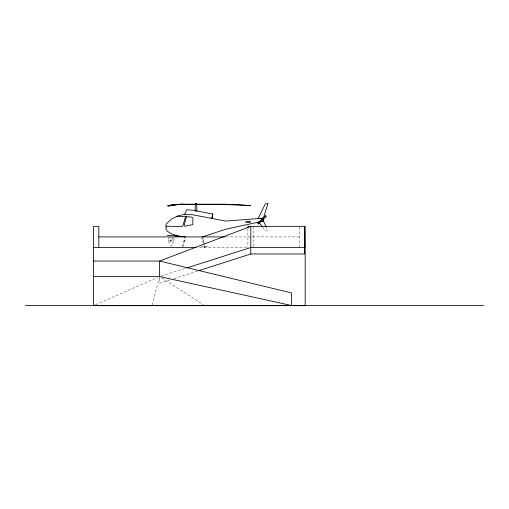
<?xml version="1.0" encoding="UTF-8"?>
<svg xmlns="http://www.w3.org/2000/svg" width="509" height="509" viewBox="0 0 509 509"><rect width="100%" height="100%" fill="white"/><g stroke="black" fill="none" stroke-linecap="round" stroke-linejoin="round"><path stroke-width="0.38" stroke-dasharray="2.54 1.91" d="M173.117 237.792L173.893 238.568L174.231 240.178L173.893 241.781L172.729 242.946L171.126 243.283L169.516 242.946L168.352 241.781L168.352 238.568L169.516 237.404M172.43 237.067L172.137 241.355L170.254 241.355L170.006 237.786M152.166 304.891L159.419 277.341M182.349 247.005L185.187 236.418M183.335 246.375L185.842 237.022M170.388 246.032L170.68 245.624L172.557 246.35M202.798 241.037L203.492 240.566L202.798 241.037L203.651 241.158M95.756 304.694L157.446 277.532M171.196 239.605L170.63 240.178L171.196 240.744L171.597 239.777L171.196 239.605L171.196 240.744M205.165 246.814L204.427 247.107L201.723 237.022M205.172 246.846L204.433 247.139L205.216 247.005L202.378 236.418M170.171 279.829L159.622 283.214L159.622 277.31M173.938 278.627L197.295 271.138M161.13 276.094L185.238 268.415M183.914 241.158L184.767 241.037L184.073 240.566M225.691 236.914L299.559 236.914M168.294 240.178L174.231 240.178M201.24 246.833L209.072 246.833L209.072 247.495M199.522 247.495L248.417 247.495M161.614 277.857L204.79 305.654M262.631 227.103L265.482 230.876L267.67 230.329L266.379 227.478M299.559 227.09L299.559 246.738M253.138 226.34L253.138 246.712M247.896 228.605L247.896 247.495"/><path stroke-width="0.76" d="M195.271 211.216L195.271 203.498L196.798 203.498L196.798 211.216M211.941 218.431L212.775 214.054L193.07 210.217L186.727 209.784L184.563 214.397M262.148 219.971L258.362 224.043L257.478 223.095L261.779 219.576L265.577 215.517L266.462 216.465L262.148 219.971L261.779 219.576M98.822 247.495L98.822 226.34L93.58 226.34L93.58 305.654L95.03 305.018M202.378 236.914L225.71 229.247L263.471 221.059L263.471 218.164L267.963 203.346L265.291 203.956L258.139 218.558L263.471 218.164L225.71 221.059L192.656 214.753L185.276 214.251L178.035 215.74L171.457 219.112L166.023 224.125L166.023 229.165L167.187 231.207L171.947 234.019L178.481 236.182L185.327 236.914M198.803 270.654L250.791 253.991L304.592 253.991L304.802 226.34L247.896 226.34L247.896 227.905M186.746 267.938L250.791 247.533L305.171 247.495L304.802 226.34L304.802 246.738M259.603 221.905L263.471 221.059L266.054 226.766M181.898 204.465L223.368 204.465L250.689 205.642L237.048 204.554L223.375 204.192L181.898 204.192L174.905 204.554L167.938 205.91L176.012 204.822M176.159 204.554L167.925 205.642L175.058 204.554L182.839 204.192L175.999 204.554L169.51 205.91M167.938 205.91L175.064 204.822L182.846 204.465M176.394 216.579L185.575 216.579L183.055 225.15L182.349 226.244L181.115 226.645L166.023 226.187M167.187 235.616L177.921 235.616M179.372 236.138L175.026 236.138L175.026 235.616M98.822 236.914L224.978 236.914M93.58 247.495L196.353 247.495M93.58 261.047L159.622 261.047L291.587 292.936L291.587 305.527M93.58 276.578L159.622 276.578L292.172 305.654M25.45 305.527L483.55 305.527M93.58 305.654L305.171 305.654L305.171 247.495M259.304 222.7L262.154 226.473M250.791 253.991L250.791 226.34L159.622 261.047L159.622 276.578M212.775 214.054L211.954 218.437L212.787 214.054M186.383 216.675L184.054 225.678L185.123 226.263L192.758 224.552L192.917 217.884L191.728 217.108L186.383 216.675M250.18 222.229L248.004 222.592L245.828 222.229L245.828 221.326L250.18 221.326L250.18 222.229"/></g></svg>
